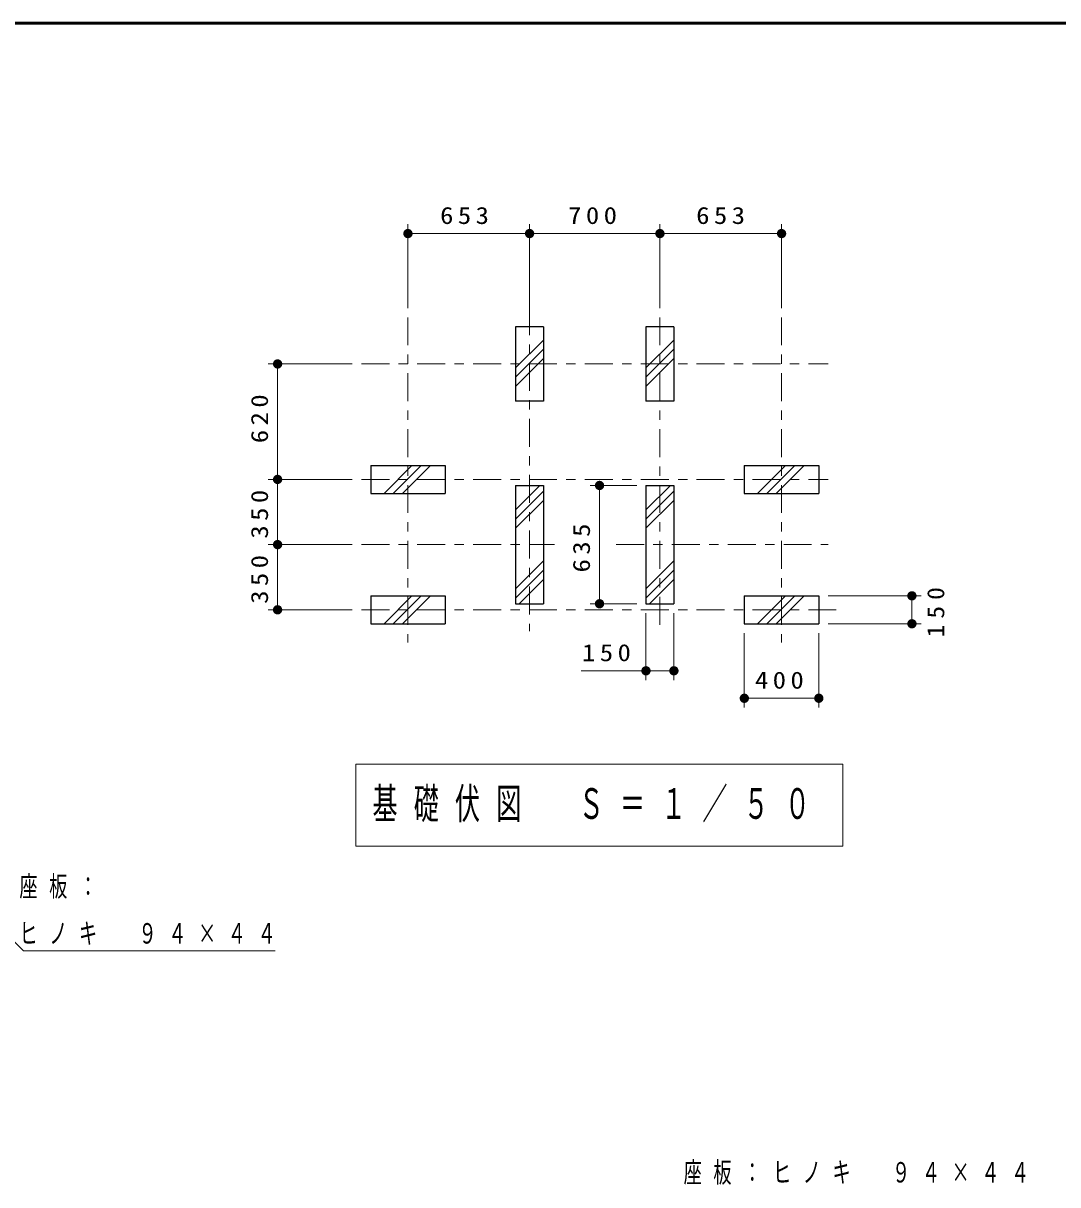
# Model space of a CAD drawing. Units: millimetres on the paper, with parts at other scales. Extents: x -365 to 0, y 0 to 257.
# Drawn here: x -244.6 to -133.5, y 132.3 to 257 of the extents above; entities that cross this region are included whole.
import ezdxf

# ---------------------------------------------------------------- set-up
doc = ezdxf.new("R2010")
doc.units = ezdxf.units.MM
doc.linetypes.add('USER2', pattern=[6, 3, -1, 1, -1])
for name, color, linetype, lineweight in [('1_20', 7, 'Continuous', 25), ('1_30', 7, 'Continuous', 25), ('1_50', 7, 'Continuous', 13), ('NAKAMURA図枠', 7, 'Continuous', 13)]:
    doc.layers.add(name, color=color, linetype=linetype, lineweight=lineweight)
doc.styles.add('ＭＳ ゴシック', font='')
doc.styles.get('ＭＳ ゴシック').set_extended_font_data('MS Gothic')

# ---------------------------------------------------------------- blocks, each defined once
blk = doc.blocks.new('filled_dot')
at = {"color": 0, "linetype": 'Continuous', "lineweight": -2, "const_width": 1.25}
blk.add_lwpolyline([(-0.625, 0, 1), (0.625, 0, 1)], format="xyb", close=True, dxfattribs=at)

msp = doc.modelspace()

# ---------------------------------------------------------------- linework, layer by layer
at = {"layer": '1_30', "lineweight": 13}
msp.add_lwpolyline([(-254.777, 167.654), (-244.525, 157.403), (-217.525, 157.403)], dxfattribs=at)
at = {"layer": '1_50'}
for p, q in [((-203.252, 226.413), (-203.252, 235.413)), ((-190.192, 226.413), (-190.192, 235.413)), ((-176.192, 226.413), (-176.192, 235.413)), ((-163.132, 226.413), (-163.132, 235.413)), ((-203.252, 234.413), (-190.192, 234.413)), ((-190.192, 234.413), (-176.192, 234.413)), ((-176.192, 234.413), (-163.132, 234.413)), ((-188.692, 222.982), (-191.692, 219.982)), ((-174.692, 222.982), (-177.692, 219.982)), ((-188.692, 221.992), (-191.692, 218.992)), ((-188.692, 221.002), (-191.692, 218.002)), ((-174.692, 221.992), (-177.692, 218.992)), ((-174.692, 221.002), (-177.692, 218.002)), ((-209.252, 220.413), (-218.252, 220.413)), ((-217.252, 208.013), (-217.252, 220.413)), ((-205.821, 206.513), (-202.821, 209.513)), ((-204.831, 206.513), (-201.831, 209.513)), ((-203.841, 206.513), (-200.841, 209.513)), ((-165.701, 206.513), (-162.701, 209.513)), ((-164.711, 206.513), (-161.711, 209.513)), ((-163.721, 206.513), (-160.721, 209.513)), ((-209.252, 208.013), (-218.252, 208.013)), ((-217.252, 201.013), (-217.252, 208.013)), ((-191.692, 204.746), (-189.075, 207.363)), ((-178.692, 207.363), (-183.681, 207.363)), ((-182.681, 194.664), (-182.681, 207.363)), ((-177.692, 204.746), (-175.075, 207.363)), ((-191.692, 203.756), (-188.692, 206.756)), ((-177.692, 203.756), (-174.692, 206.756)), ((-191.692, 202.766), (-188.692, 205.766)), ((-177.692, 202.766), (-174.692, 205.766)), ((-209.252, 201.013), (-218.252, 201.013)), ((-217.252, 194.013), (-217.252, 201.013)), ((-191.692, 196.261), (-188.692, 199.261)), ((-177.692, 196.261), (-174.692, 199.261)), ((-191.692, 195.271), (-188.692, 198.271)), ((-191.309, 194.664), (-188.692, 197.281)), ((-177.692, 195.271), (-174.692, 198.271)), ((-177.309, 194.664), (-174.692, 197.281)), ((-205.821, 192.513), (-202.821, 195.513)), ((-204.831, 192.513), (-201.831, 195.513)), ((-203.841, 192.513), (-200.841, 195.513)), ((-178.692, 194.664), (-183.681, 194.664)), ((-165.701, 192.513), (-162.701, 195.513)), ((-164.711, 192.513), (-161.711, 195.513)), ((-163.721, 192.513), (-160.721, 195.513)), ((-158.132, 195.513), (-148.132, 195.513)), ((-149.132, 195.513), (-149.132, 192.513)), ((-209.252, 194.013), (-218.252, 194.013)), ((-177.692, 193.664), (-177.692, 186.463)), ((-174.692, 193.664), (-174.692, 186.463)), ((-158.132, 192.513), (-148.132, 192.513)), ((-167.132, 191.513), (-167.132, 183.513)), ((-159.132, 191.513), (-159.132, 183.513)), ((-174.692, 187.463), (-184.668, 187.463)), ((-159.132, 184.513), (-167.132, 184.513)), ((-208.86, 177.419), (-208.86, 168.619)), ((-156.56, 177.419), (-208.86, 177.419)), ((-156.56, 168.619), (-156.56, 177.419)), ((-208.86, 168.619), (-156.56, 168.619))]:
    msp.add_line(p, q, dxfattribs=at)
at = {"layer": '1_50', "linetype": 'USER2'}
for p, q in [((-190.192, 226.513), (-190.192, 191.733)), ((-203.252, 225.413), (-203.252, 190.513)), ((-176.192, 225.413), (-176.192, 191.733)), ((-163.132, 225.413), (-163.132, 190.513)), ((-208.252, 220.413), (-158.132, 220.413)), ((-208.252, 208.013), (-158.132, 208.013)), ((-208.252, 201.013), (-187.518, 201.013)), ((-180.905, 201.013), (-158.132, 201.013)), ((-208.252, 194.013), (-157.132, 194.013))]:
    msp.add_line(p, q, dxfattribs=at)
at = {"layer": '1_50', "lineweight": 25}
for p, q in [((-188.692, 224.413), (-191.692, 224.413)), ((-191.692, 224.413), (-191.692, 216.413)), ((-188.692, 224.413), (-188.692, 216.413)), ((-174.692, 224.413), (-177.692, 224.413)), ((-177.692, 224.413), (-177.692, 216.413)), ((-174.692, 224.413), (-174.692, 216.413)), ((-188.692, 216.413), (-191.692, 216.413)), ((-174.692, 216.413), (-177.692, 216.413)), ((-207.252, 209.513), (-199.252, 209.513)), ((-207.252, 209.513), (-207.252, 206.513)), ((-199.252, 209.513), (-199.252, 206.513)), ((-167.132, 209.513), (-159.132, 209.513)), ((-167.132, 209.513), (-167.132, 206.513)), ((-159.132, 209.513), (-159.132, 206.513)), ((-191.692, 207.363), (-188.692, 207.363)), ((-191.692, 207.363), (-191.692, 194.664)), ((-188.692, 207.363), (-188.692, 194.664)), ((-177.692, 207.363), (-177.692, 194.664)), ((-177.692, 207.363), (-174.692, 207.363)), ((-174.692, 207.363), (-174.692, 194.664)), ((-207.252, 206.513), (-199.252, 206.513)), ((-167.132, 206.513), (-159.132, 206.513)), ((-207.252, 195.513), (-199.252, 195.513)), ((-207.252, 195.513), (-207.252, 192.513)), ((-199.252, 195.513), (-199.252, 192.513)), ((-191.692, 194.664), (-188.692, 194.664)), ((-177.692, 194.664), (-174.692, 194.664)), ((-167.132, 195.513), (-159.132, 195.513)), ((-167.132, 195.513), (-167.132, 192.513)), ((-159.132, 195.513), (-159.132, 192.513)), ((-207.252, 192.513), (-199.252, 192.513)), ((-167.132, 192.513), (-159.132, 192.513))]:
    msp.add_line(p, q, dxfattribs=at)
at = {"layer": 'NAKAMURA図枠', "lineweight": 50}
msp.add_line((0, 257), (-365, 257), dxfattribs=at)

# ---------------------------------------------------------------- block references
at = {"layer": '1_50', "xscale": 0.4, "yscale": 0.4}
for p in [(-203.252, 234.413), (-177.692, 187.463), (-167.132, 184.513)]:
    msp.add_blockref('filled_dot', p, dxfattribs=at)
for p, rotation in [((-190.192, 234.413), 180), ((-176.192, 234.413), 180), ((-163.132, 234.413), 180), ((-217.252, 220.413), 270), ((-217.252, 208.013), 270), ((-182.681, 207.363), 270), ((-217.252, 201.013), 270), ((-149.132, 195.513), 270), ((-182.681, 194.664), 90), ((-217.252, 194.013), 90), ((-149.132, 192.513), 90), ((-174.692, 187.463), 180), ((-159.132, 184.513), 180)]:
    msp.add_blockref('filled_dot', p, dxfattribs=dict(at, rotation=rotation))

# ---------------------------------------------------------------- texts
at = {"layer": '1_20', "insert": (-173.651, 133.491), "char_height": 2.199, "attachment_point": 4, "style": 'ＭＳ ゴシック'}
msp.add_mtext('\\T1.64;\\W0.65;座板：ヒノキ\u3000９４×４４', dxfattribs=at)
at = {"layer": '1_30', "char_height": 2.199, "attachment_point": 4, "style": 'ＭＳ ゴシック'}
for s, insert in [('\\T1.64;\\W0.65;座板：', (-244.975, 164.203)), ('\\T1.64;\\W0.65;ヒノキ\u3000９４×４４', (-244.975, 159.203))]:
    msp.add_mtext(s, dxfattribs=dict(at, insert=insert))
at = {"layer": '1_50', "style": 'ＭＳ ゴシック'}
for s, insert, char_height, attachment_point in [('\\T1.33;\\W1.15;653', (-196.942, 235.413), 1.833, 8), ('\\T1.33;\\W1.15;700', (-183.192, 235.413), 1.833, 8), ('\\T1.33;\\W1.15;653', (-169.442, 235.413), 1.833, 8), ('\\T1.33;\\W1.15;150', (-181.699, 188.463), 1.833, 8), ('\\T1.33;\\W1.15;400', (-163.132, 185.513), 1.833, 8), ('\\T1.64;\\W0.6;基礎伏図\u3000Ｓ＝１／５０', (-182.71, 173.019), 3.299, 5)]:
    msp.add_mtext(s, dxfattribs=dict(at, insert=insert, char_height=char_height, attachment_point=attachment_point))
at = {"layer": '1_50', "char_height": 1.833, "rotation": 90, "style": 'ＭＳ ゴシック'}
for s, insert, attachment_point in [('\\T1.33;\\W1.15;620', (-218.252, 214.763), 8), ('\\T1.33;\\W1.15;350', (-218.252, 204.513), 8), ('\\T1.33;\\W1.15;635', (-183.681, 200.883), 8), ('\\T1.33;\\W1.15;350', (-218.252, 197.513), 8), ('\\T1.47;\\W1.1;150', (-145.632, 191.044), 7)]:
    msp.add_mtext(s, dxfattribs=dict(at, insert=insert, attachment_point=attachment_point))

doc.saveas('drawing.dxf')
